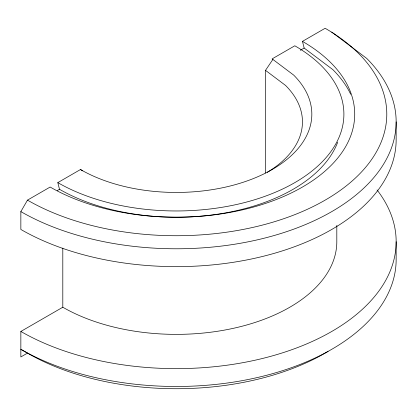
<?xml version="1.0" encoding="UTF-8"?>
<svg xmlns="http://www.w3.org/2000/svg" width="417" height="417" viewBox="0 0 417 417"><rect width="100%" height="100%" fill="white"/><g stroke="black" fill="none" stroke-linecap="round" stroke-linejoin="round"><path stroke-width="0.63" d="M396.15 121.858L396.15 139.705A219.848 126.924 0 0 1 260.437 256.971A219.848 126.924 0 0 1 20.85 229.454L20.85 211.607L27.475 200.134L50.149 187.04A178.408 103.004 0 0 0 302.461 187.04A178.408 103.004 0 0 0 302.461 41.372L325.135 28.278A210.476 121.519 0 0 1 325.135 200.134A210.476 121.519 0 0 1 27.475 200.134M265.509 172.977L265.509 70.353L272.88 59.438M57.801 182.625L80.476 169.531A135.525 78.245 0 0 0 258.806 176.282A135.525 78.245 0 0 0 293.672 75.086L272.134 58.88L294.809 45.787A167.592 96.76 0 0 1 294.809 182.625A167.592 96.76 0 0 1 57.801 182.625L59.495 189.292A165.195 95.373 0 0 0 222.772 213.379A165.195 95.373 0 0 0 337.692 142.213M57.285 190.569L59.495 189.292M300.292 50.275L304.155 48.044L332.886 69.66A180.806 104.391 0 0 1 350.697 94.294M328.075 351.395A210.476 121.519 0 0 1 27.475 353.131L20.85 356.952L20.85 331.452L62.805 307.23A160.509 92.668 0 0 0 237.726 327.319A160.509 92.668 0 0 0 336.811 241.704L336.811 225.461M80.476 169.531L82.681 170.808M27.475 353.131L20.85 349.305A219.848 126.924 0 0 0 260.437 376.817A219.848 126.924 0 0 0 396.15 259.551L396.15 241.704M331.76 32.104L366.694 58.39A219.848 126.924 0 0 1 310.139 222.553A219.848 126.924 0 0 1 20.85 211.607M265.509 70.353L285.556 85.438A126.153 72.834 0 0 1 267.271 172.32M302.461 41.372L304.155 48.044M62.805 248.11L62.805 307.23M377.051 189.954A219.848 126.924 0 0 1 300.923 346.272A219.848 126.924 0 0 1 20.85 331.452"/></g></svg>
